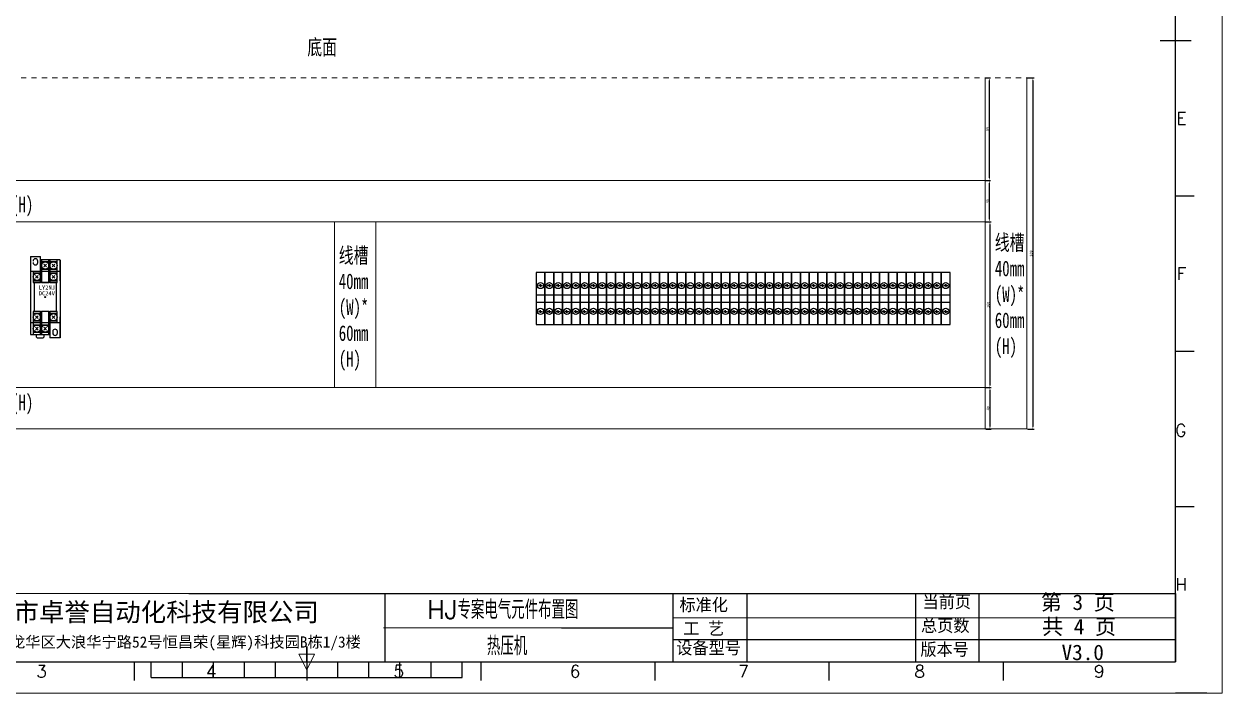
# Model space of a CAD drawing. Extents: x 35123 to 43919, y -4314 to -326.
# Drawn here: x 40493 to 41649, y -1586 to -940 of the extents above; entities that cross this region are included whole.
import ezdxf
from ezdxf.enums import TextEntityAlignment as Align

# ---------------------------------------------------------------- set-up
doc = ezdxf.new("R2010")
doc.units = 0
doc.header["$MEASUREMENT"] = 0
doc.linetypes.add('10', pattern=[20, 5, -5, 5, -5])
for name, color, linetype in [('AE_BOR', 1, 'Continuous'), ('DIM', 1, 'Continuous'), ('TEXT', 2, 'Continuous'), ('Z_OM_OUTLINE', 7, 'Continuous'), ('外形線', 7, 'Continuous')]:
    doc.layers.add(name, color=color, linetype=linetype)
doc.layers.add('標注', color=95, linetype='Continuous', lineweight=13)
doc.styles.add('WD', font='romans.shx', dxfattribs={"bigfont": 'gbcbig.shx'})
doc.styles.add('宋', font='SimSun.ttf', dxfattribs={"width": 0.7})
doc.dimstyles.new('AM_ISO', dxfattribs={"dimtxt": 2.5, "dimasz": 2.5, "dimexe": 1.25, "dimexo": 0.5, "dimgap": 0.5, "dimtad": 1, "dimdsep": 46, "dimtxsty": 'Standard', "dimcen": 0, "dimclrd": 5, "dimclre": 5, "dimclrt": 1, "dimadec": 0, "dimazin": 2, "dimtp": 0.1, "dimtm": 0.1, "dimtfac": 0.71, "dimtmove": 0, "dimatfit": 3, "dimfxl": 1, "dimtfillclr": 6, "dimlwd": -1, "dimlwe": -1, "dimarcsym": 0})

# ---------------------------------------------------------------- blocks, each defined once
blk = doc.blocks.new('gb_a2_a')
for p, q in [((584, 10), (584, 410)), ((25, 10), (584, 10))]:
    blk.add_line(p, q)
at = {"layer": 'AE_BOR', "color": 1, "lineweight": 15}
for p, q in [((598.93, 420), (598.93, 0)), ((304.5, 7.5), (302, 12.5)), ((302, 12.5), (307, 12.5)), ((307, 12.5), (304.5, 7.5)), ((598.93, 0), (4.93, 0))]:
    blk.add_line(p, q, dxfattribs=at)
at = {"layer": 'AE_BOR', "color": 2, "lineweight": 30}
for p, q in [((579, 210), (589, 210)), ((304.5, 10), (304.5, 15)), ((304.5, 15), (304.5, 5)), ((254.5, 5), (254.5, 10)), ((264.5, 5), (264.5, 10)), ((274.5, 5), (274.5, 10)), ((284.5, 5), (284.5, 10)), ((294.5, 5), (294.5, 10)), ((304.5, 10), (304.5, 5)), ((314.5, 5), (314.5, 10)), ((324.5, 5), (324.5, 10)), ((334.5, 5), (334.5, 10)), ((344.5, 5), (344.5, 10)), ((354.5, 5), (354.5, 10)), ((254.5, 5), (354.5, 5))]:
    blk.add_line(p, q, dxfattribs=at)
at = {"layer": 'AE_BOR'}
for p, q in [((584, 160), (590, 160)), ((584, 110), (590, 110)), ((584, 60), (590, 60)), ((249, 10), (249, 4)), ((304.5, 10), (304.5, 4)), ((360.5, 10), (360.5, 4)), ((416.5, 10), (416.5, 4)), ((472.5, 10), (472.5, 4)), ((528.5, 10), (528.5, 4))]:
    blk.add_line(p, q, dxfattribs=at)
at = {"layer": 'AE_BOR', "lineweight": 30}
blk.add_line((594, 0), (584, 0), dxfattribs=at)
at = {"layer": 'AE_BOR', "style": 'WD'}
for s, p in [('E', (587.48, 185)), ('F', (587.48, 135)), ('F', (587.48, 135)), ('G', (587.48, 84.56)), ('H', (587.67, 35))]:
    blk.add_text(s, height=4, dxfattribs=at).set_placement(p, align=Align.MIDDLE_RIGHT)
for s, p in [('3', (219.22, 5)), ('4', (273.82, 5)), ('5', (334.12, 5)), ('6', (390.81, 5)), ('7', (445.01, 5)), ('8', (501.67, 5)), ('9', (559.4, 5))]:
    blk.add_text(s, height=4, dxfattribs=at).set_placement(p, align=Align.CENTER)
blk = doc.blocks.new('*D133')
at = {"color": 5}
for p, q in [((41461.3, -992.4), (41467.9, -992.4)), ((41466.6, -994.9), (41466.6, -1328.9)), ((41461.3, -1331.4), (41467.9, -1331.4))]:
    blk.add_line(p, q, dxfattribs=at)
at = {"color": 5, "lineweight": 0}
for points in [[(41466.2, -994.9), (41467.1, -994.9), (41466.6, -992.4)], [(41466.2, -1328.9), (41467.1, -1328.9), (41466.6, -1331.4)]]:
    blk.add_solid(points, dxfattribs=at)
at = {"layer": 'Defpoints', "color": 0, "lineweight": 0}
for p in [(41460.8, -992.4), (41460.8, -1331.4), (41466.6, -1331.4)]:
    blk.add_point(p, dxfattribs=at)
at = {"color": 1, "lineweight": 0, "insert": (41464.9, -1161.9), "char_height": 2.5, "attachment_point": 5, "rotation": 90}
blk.add_mtext('339', dxfattribs=at)
blk = doc.blocks.new('*D134')
at = {"color": 5}
for p, q in [((41420.8, -992.4), (41425.9, -992.4)), ((41424.6, -994.9), (41424.6, -1088.9)), ((41421.3, -1091.4), (41425.9, -1091.4))]:
    blk.add_line(p, q, dxfattribs=at)
at = {"color": 5, "lineweight": 0}
for points in [[(41424.2, -994.9), (41425, -994.9), (41424.6, -992.4)], [(41424.2, -1088.9), (41425, -1088.9), (41424.6, -1091.4)]]:
    blk.add_solid(points, dxfattribs=at)
at = {"layer": 'Defpoints', "color": 0, "lineweight": 0}
for p in [(41420.3, -992.4), (41420.8, -1091.4), (41424.6, -1091.4)]:
    blk.add_point(p, dxfattribs=at)
at = {"color": 1, "lineweight": 0, "insert": (41422.9, -1041.9), "char_height": 2.5, "attachment_point": 5, "rotation": 90}
blk.add_mtext('99', dxfattribs=at)
blk = doc.blocks.new('*D135')
at = {"color": 5}
for p, q in [((41421.3, -1091.4), (41425.9, -1091.4)), ((41424.6, -1093.9), (41424.6, -1128.9)), ((41421.3, -1131.4), (41425.9, -1131.4))]:
    blk.add_line(p, q, dxfattribs=at)
at = {"color": 5, "lineweight": 0}
for points in [[(41424.2, -1093.9), (41425, -1093.9), (41424.6, -1091.4)], [(41424.2, -1128.9), (41425, -1128.9), (41424.6, -1131.4)]]:
    blk.add_solid(points, dxfattribs=at)
at = {"layer": 'Defpoints', "color": 0, "lineweight": 0}
for p in [(41420.8, -1091.4), (41420.8, -1131.4), (41424.6, -1131.4)]:
    blk.add_point(p, dxfattribs=at)
at = {"color": 1, "lineweight": 0, "insert": (41422.9, -1111.4), "char_height": 2.5, "attachment_point": 5, "rotation": 90}
blk.add_mtext('40', dxfattribs=at)
blk = doc.blocks.new('*D136')
at = {"color": 5}
for p, q in [((41421.3, -1131.4), (41426.4, -1131.4)), ((41425.2, -1133.9), (41425.2, -1288.9)), ((41421.3, -1291.4), (41426.4, -1291.4))]:
    blk.add_line(p, q, dxfattribs=at)
at = {"color": 5, "lineweight": 0}
for points in [[(41424.8, -1133.9), (41425.6, -1133.9), (41425.2, -1131.4)], [(41424.8, -1288.9), (41425.6, -1288.9), (41425.2, -1291.4)]]:
    blk.add_solid(points, dxfattribs=at)
at = {"layer": 'Defpoints', "color": 0, "lineweight": 0}
for p in [(41420.8, -1131.4), (41420.8, -1291.4), (41425.2, -1291.4)]:
    blk.add_point(p, dxfattribs=at)
at = {"color": 1, "lineweight": 0, "insert": (41423.4, -1211.4), "char_height": 2.5, "attachment_point": 5, "rotation": 90}
blk.add_mtext('160', dxfattribs=at)
blk = doc.blocks.new('*D137')
at = {"color": 5}
for p, q in [((41421.3, -1291.4), (41426.4, -1291.4)), ((41425.2, -1293.9), (41425.2, -1328.9)), ((41421.3, -1331.4), (41426.4, -1331.4))]:
    blk.add_line(p, q, dxfattribs=at)
at = {"color": 5, "lineweight": 0}
for points in [[(41424.8, -1293.9), (41425.6, -1293.9), (41425.2, -1291.4)], [(41424.8, -1328.9), (41425.6, -1328.9), (41425.2, -1331.4)]]:
    blk.add_solid(points, dxfattribs=at)
at = {"layer": 'Defpoints', "color": 0, "lineweight": 0}
for p in [(41420.8, -1291.4), (41420.8, -1331.4), (41425.2, -1331.4)]:
    blk.add_point(p, dxfattribs=at)
at = {"color": 1, "lineweight": 0, "insert": (41423.4, -1311.4), "char_height": 2.5, "attachment_point": 5, "rotation": 90}
blk.add_mtext('40', dxfattribs=at)

msp = doc.modelspace()

# ---------------------------------------------------------------- linework, layer by layer
at = {"linetype": '10', "lineweight": 0}
msp.add_line((40080.258, -992.352), (41461.258, -992.352), dxfattribs=at)
at = {"lineweight": 0}
for p, q in [((41420.758, -992.352), (41420.758, -1331.352)), ((41460.758, -992.352), (41460.758, -1331.352)), ((40120.258, -1091.352), (40835.826, -1091.352)), ((40835.826, -1091.352), (41420.758, -1091.352)), ((40120.258, -1131.352), (40666.739, -1131.352)), ((40666.739, -1131.352), (41420.758, -1131.352)), ((40792.672, -1131.352), (40792.672, -1291.352)), ((40832.672, -1131.352), (40832.672, -1291.352)), ((40680, -1291.352), (40120.258, -1291.352)), ((41420.758, -1291.352), (40666.739, -1291.352)), ((41460.758, -1331.352), (40080.258, -1331.352)), ((41460.758, -1331.352), (40080.258, -1331.352))]:
    msp.add_line(p, q, dxfattribs=at)
at = {"linetype": 'Continuous'}
for p, q in [((40527.807, -1168.237), (40527.807, -1243.237)), ((40502.807, -1189.987), (40502.807, -1217.987)), ((40524.307, -1189.987), (40502.807, -1189.987)), ((40524.307, -1217.987), (40524.307, -1189.987))]:
    msp.add_line(p, q, dxfattribs=at)
for p, q in [((40527.807, -1168.237), (40527.807, -1243.237)), ((40527.807, -1168.237), (40527.807, -1243.237)), ((40527.807, -1168.237), (40527.807, -1243.237)), ((40527.807, -1181.237), (40527.807, -1168.237)), ((40527.807, -1168.237), (40527.807, -1188.237)), ((40527.807, -1181.237), (40527.807, -1168.237)), ((40527.807, -1188.237), (40527.807, -1181.237)), ((40527.807, -1188.237), (40527.807, -1181.237)), ((40987.267, -1201.859), (41386.767, -1201.859)), ((40991.517, -1192.859), (40989.517, -1192.859)), ((40989.517, -1192.859), (40993.517, -1192.859)), ((40991.517, -1192.859), (40991.517, -1191.659)), ((40991.517, -1191.659), (40991.517, -1194.059)), ((41000.017, -1192.859), (40998.017, -1192.859)), ((40998.017, -1192.859), (41002.017, -1192.859)), ((41000.017, -1192.859), (41000.017, -1191.659)), ((41000.017, -1191.659), (41000.017, -1194.059)), ((41008.517, -1192.859), (41006.517, -1192.859)), ((41006.517, -1192.859), (41010.517, -1192.859)), ((41008.517, -1192.859), (41008.517, -1191.659)), ((41008.517, -1191.659), (41008.517, -1194.059)), ((41017.017, -1192.859), (41015.017, -1192.859)), ((41015.017, -1192.859), (41019.017, -1192.859)), ((41017.017, -1192.859), (41017.017, -1191.659)), ((41017.017, -1191.659), (41017.017, -1194.059)), ((41025.517, -1192.859), (41023.517, -1192.859)), ((41023.517, -1192.859), (41027.517, -1192.859)), ((41025.517, -1192.859), (41025.517, -1191.659)), ((41025.517, -1191.659), (41025.517, -1194.059)), ((41034.017, -1192.859), (41032.017, -1192.859)), ((41032.017, -1192.859), (41036.017, -1192.859)), ((41034.017, -1192.859), (41034.017, -1191.659)), ((41034.017, -1191.659), (41034.017, -1194.059)), ((41042.517, -1192.859), (41040.517, -1192.859)), ((41040.517, -1192.859), (41044.517, -1192.859)), ((41042.517, -1192.859), (41042.517, -1191.659)), ((41042.517, -1191.659), (41042.517, -1194.059)), ((41051.017, -1192.859), (41049.017, -1192.859)), ((41049.017, -1192.859), (41053.017, -1192.859)), ((41051.017, -1192.859), (41051.017, -1191.659)), ((41051.017, -1191.659), (41051.017, -1194.059)), ((41059.517, -1192.859), (41057.517, -1192.859)), ((41057.517, -1192.859), (41061.517, -1192.859)), ((41059.517, -1192.859), (41059.517, -1191.659)), ((41059.517, -1191.659), (41059.517, -1194.059)), ((41068.017, -1192.859), (41066.017, -1192.859)), ((41066.017, -1192.859), (41070.017, -1192.859)), ((41068.017, -1192.859), (41068.017, -1191.659)), ((41068.017, -1191.659), (41068.017, -1194.059)), ((41076.517, -1192.859), (41074.517, -1192.859)), ((41074.517, -1192.859), (41078.517, -1192.859)), ((41076.517, -1192.859), (41076.517, -1191.659)), ((41076.517, -1191.659), (41076.517, -1194.059)), ((41085.017, -1192.859), (41083.017, -1192.859)), ((41083.017, -1192.859), (41087.017, -1192.859)), ((41093.517, -1192.859), (41091.517, -1192.859)), ((41091.517, -1192.859), (41095.517, -1192.859)), ((41093.517, -1192.859), (41093.517, -1191.659)), ((41093.517, -1191.659), (41093.517, -1194.059)), ((41102.017, -1192.859), (41100.017, -1192.859)), ((41100.017, -1192.859), (41104.017, -1192.859)), ((41102.017, -1192.859), (41102.017, -1191.659)), ((41102.017, -1191.659), (41102.017, -1194.059)), ((41110.517, -1192.859), (41108.517, -1192.859)), ((41108.517, -1192.859), (41112.517, -1192.859)), ((41110.517, -1192.859), (41110.517, -1191.659)), ((41110.517, -1191.659), (41110.517, -1194.059)), ((41119.017, -1192.859), (41117.017, -1192.859)), ((41117.017, -1192.859), (41121.017, -1192.859)), ((41119.017, -1192.859), (41119.017, -1191.659)), ((41119.017, -1191.659), (41119.017, -1194.059)), ((41127.517, -1192.859), (41125.517, -1192.859)), ((41125.517, -1192.859), (41129.517, -1192.859)), ((41127.517, -1192.859), (41127.517, -1191.659)), ((41127.517, -1191.659), (41127.517, -1194.059)), ((41136.017, -1192.859), (41134.017, -1192.859)), ((41134.017, -1192.859), (41138.017, -1192.859)), ((41144.517, -1192.859), (41142.517, -1192.859)), ((41142.517, -1192.859), (41146.517, -1192.859)), ((41144.517, -1192.859), (41144.517, -1191.659)), ((41144.517, -1191.659), (41144.517, -1194.059)), ((41153.017, -1192.859), (41151.017, -1192.859)), ((41151.017, -1192.859), (41155.017, -1192.859)), ((41153.017, -1192.859), (41153.017, -1191.659)), ((41153.017, -1191.659), (41153.017, -1194.059)), ((41161.517, -1192.859), (41159.517, -1192.859)), ((41159.517, -1192.859), (41163.517, -1192.859)), ((41161.517, -1192.859), (41161.517, -1191.659)), ((41161.517, -1191.659), (41161.517, -1194.059)), ((41170.017, -1192.859), (41168.017, -1192.859)), ((41168.017, -1192.859), (41172.017, -1192.859)), ((41170.017, -1192.859), (41170.017, -1191.659)), ((41170.017, -1191.659), (41170.017, -1194.059)), ((41178.517, -1192.859), (41176.517, -1192.859)), ((41176.517, -1192.859), (41180.517, -1192.859)), ((41178.517, -1192.859), (41178.517, -1191.659)), ((41178.517, -1191.659), (41178.517, -1194.059)), ((41187.017, -1192.859), (41185.017, -1192.859)), ((41185.017, -1192.859), (41189.017, -1192.859)), ((41195.517, -1192.859), (41193.517, -1192.859)), ((41193.517, -1192.859), (41197.517, -1192.859)), ((41195.517, -1192.859), (41195.517, -1191.659)), ((41195.517, -1191.659), (41195.517, -1194.059)), ((41204.017, -1192.859), (41202.017, -1192.859)), ((41202.017, -1192.859), (41206.017, -1192.859)), ((41204.017, -1192.859), (41204.017, -1191.659)), ((41204.017, -1191.659), (41204.017, -1194.059)), ((41212.517, -1192.859), (41210.517, -1192.859)), ((41210.517, -1192.859), (41214.517, -1192.859)), ((41212.517, -1192.859), (41212.517, -1191.659)), ((41212.517, -1191.659), (41212.517, -1194.059)), ((41221.017, -1192.859), (41219.017, -1192.859)), ((41219.017, -1192.859), (41223.017, -1192.859)), ((41221.017, -1192.859), (41221.017, -1191.659)), ((41221.017, -1191.659), (41221.017, -1194.059)), ((41229.517, -1192.859), (41227.517, -1192.859)), ((41227.517, -1192.859), (41231.517, -1192.859)), ((41229.517, -1192.859), (41229.517, -1191.659)), ((41229.517, -1191.659), (41229.517, -1194.059)), ((41238.017, -1192.859), (41236.017, -1192.859)), ((41236.017, -1192.859), (41240.017, -1192.859)), ((41246.517, -1192.859), (41244.517, -1192.859)), ((41244.517, -1192.859), (41248.517, -1192.859)), ((41246.517, -1192.859), (41246.517, -1191.659)), ((41246.517, -1191.659), (41246.517, -1194.059)), ((41255.017, -1192.859), (41253.017, -1192.859)), ((41253.017, -1192.859), (41257.017, -1192.859)), ((41255.017, -1192.859), (41255.017, -1191.659)), ((41255.017, -1191.659), (41255.017, -1194.059)), ((41263.517, -1192.859), (41261.517, -1192.859)), ((41261.517, -1192.859), (41265.517, -1192.859)), ((41263.517, -1192.859), (41263.517, -1191.659)), ((41263.517, -1191.659), (41263.517, -1194.059)), ((41272.017, -1192.859), (41270.017, -1192.859)), ((41270.017, -1192.859), (41274.017, -1192.859)), ((41272.017, -1192.859), (41272.017, -1191.659)), ((41272.017, -1191.659), (41272.017, -1194.059)), ((41280.517, -1192.859), (41278.517, -1192.859)), ((41278.517, -1192.859), (41282.517, -1192.859)), ((41280.517, -1192.859), (41280.517, -1191.659)), ((41280.517, -1191.659), (41280.517, -1194.059)), ((41289.017, -1192.859), (41287.017, -1192.859)), ((41287.017, -1192.859), (41291.017, -1192.859)), ((41297.517, -1192.859), (41295.517, -1192.859)), ((41295.517, -1192.859), (41299.517, -1192.859)), ((41297.517, -1192.859), (41297.517, -1191.659)), ((41297.517, -1191.659), (41297.517, -1194.059)), ((41306.017, -1192.859), (41304.017, -1192.859)), ((41304.017, -1192.859), (41308.017, -1192.859)), ((41306.017, -1192.859), (41306.017, -1191.659)), ((41306.017, -1191.659), (41306.017, -1194.059)), ((41314.517, -1192.859), (41312.517, -1192.859)), ((41312.517, -1192.859), (41316.517, -1192.859)), ((41314.517, -1192.859), (41314.517, -1191.659)), ((41314.517, -1191.659), (41314.517, -1194.059)), ((41323.017, -1192.859), (41321.017, -1192.859)), ((41321.017, -1192.859), (41325.017, -1192.859)), ((41323.017, -1192.859), (41323.017, -1191.659)), ((41323.017, -1191.659), (41323.017, -1194.059)), ((41331.517, -1192.859), (41329.517, -1192.859)), ((41329.517, -1192.859), (41333.517, -1192.859)), ((41331.517, -1192.859), (41331.517, -1191.659)), ((41331.517, -1191.659), (41331.517, -1194.059)), ((41340.017, -1192.859), (41338.017, -1192.859)), ((41338.017, -1192.859), (41342.017, -1192.859)), ((41348.517, -1192.859), (41346.517, -1192.859)), ((41346.517, -1192.859), (41350.517, -1192.859)), ((41348.517, -1192.859), (41348.517, -1191.659)), ((41348.517, -1191.659), (41348.517, -1194.059)), ((41357.017, -1192.859), (41355.017, -1192.859)), ((41355.017, -1192.859), (41359.017, -1192.859)), ((41357.017, -1192.859), (41357.017, -1191.659)), ((41357.017, -1191.659), (41357.017, -1194.059)), ((41365.517, -1192.859), (41363.517, -1192.859)), ((41363.517, -1192.859), (41367.517, -1192.859)), ((41365.517, -1192.859), (41365.517, -1191.659)), ((41365.517, -1191.659), (41365.517, -1194.059)), ((41374.017, -1192.859), (41372.017, -1192.859)), ((41372.017, -1192.859), (41376.017, -1192.859)), ((41374.017, -1192.859), (41374.017, -1191.659)), ((41374.017, -1191.659), (41374.017, -1194.059)), ((41382.517, -1192.859), (41380.517, -1192.859)), ((41380.517, -1192.859), (41384.517, -1192.859)), ((41382.517, -1192.859), (41382.517, -1191.659)), ((41382.517, -1191.659), (41382.517, -1194.059)), ((40987.267, -1208.859), (41386.767, -1208.859)), ((40527.807, -1223.237), (40527.807, -1230.237)), ((40527.807, -1243.237), (40527.807, -1223.237)), ((40527.807, -1243.237), (40527.807, -1223.237)), ((40991.517, -1217.859), (40989.517, -1217.859)), ((40989.517, -1217.859), (40993.517, -1217.859)), ((40991.517, -1219.059), (40991.517, -1216.659)), ((40991.517, -1217.859), (40991.517, -1219.059)), ((41000.017, -1217.859), (40998.017, -1217.859)), ((40998.017, -1217.859), (41002.017, -1217.859)), ((41000.017, -1219.059), (41000.017, -1216.659)), ((41000.017, -1217.859), (41000.017, -1219.059)), ((41008.517, -1217.859), (41006.517, -1217.859)), ((41006.517, -1217.859), (41010.517, -1217.859)), ((41008.517, -1219.059), (41008.517, -1216.659)), ((41008.517, -1217.859), (41008.517, -1219.059)), ((41017.017, -1217.859), (41015.017, -1217.859)), ((41015.017, -1217.859), (41019.017, -1217.859)), ((41017.017, -1219.059), (41017.017, -1216.659)), ((41017.017, -1217.859), (41017.017, -1219.059)), ((41025.517, -1217.859), (41023.517, -1217.859)), ((41023.517, -1217.859), (41027.517, -1217.859)), ((41025.517, -1219.059), (41025.517, -1216.659)), ((41025.517, -1217.859), (41025.517, -1219.059)), ((41034.017, -1217.859), (41032.017, -1217.859)), ((41032.017, -1217.859), (41036.017, -1217.859)), ((41034.017, -1219.059), (41034.017, -1216.659)), ((41034.017, -1217.859), (41034.017, -1219.059)), ((41042.517, -1217.859), (41040.517, -1217.859)), ((41040.517, -1217.859), (41044.517, -1217.859)), ((41042.517, -1219.059), (41042.517, -1216.659)), ((41042.517, -1217.859), (41042.517, -1219.059)), ((41051.017, -1217.859), (41049.017, -1217.859)), ((41049.017, -1217.859), (41053.017, -1217.859)), ((41051.017, -1219.059), (41051.017, -1216.659)), ((41051.017, -1217.859), (41051.017, -1219.059)), ((41059.517, -1217.859), (41057.517, -1217.859)), ((41057.517, -1217.859), (41061.517, -1217.859)), ((41059.517, -1219.059), (41059.517, -1216.659)), ((41059.517, -1217.859), (41059.517, -1219.059)), ((41068.017, -1217.859), (41066.017, -1217.859)), ((41066.017, -1217.859), (41070.017, -1217.859)), ((41068.017, -1219.059), (41068.017, -1216.659)), ((41068.017, -1217.859), (41068.017, -1219.059)), ((41076.517, -1217.859), (41074.517, -1217.859)), ((41074.517, -1217.859), (41078.517, -1217.859)), ((41076.517, -1219.059), (41076.517, -1216.659)), ((41076.517, -1217.859), (41076.517, -1219.059)), ((41085.017, -1217.859), (41083.017, -1217.859)), ((41083.017, -1217.859), (41087.017, -1217.859)), ((41093.517, -1217.859), (41091.517, -1217.859)), ((41091.517, -1217.859), (41095.517, -1217.859)), ((41093.517, -1219.059), (41093.517, -1216.659)), ((41093.517, -1217.859), (41093.517, -1219.059)), ((41102.017, -1217.859), (41100.017, -1217.859)), ((41100.017, -1217.859), (41104.017, -1217.859)), ((41102.017, -1219.059), (41102.017, -1216.659)), ((41102.017, -1217.859), (41102.017, -1219.059)), ((41110.517, -1217.859), (41108.517, -1217.859)), ((41108.517, -1217.859), (41112.517, -1217.859)), ((41110.517, -1219.059), (41110.517, -1216.659)), ((41110.517, -1217.859), (41110.517, -1219.059)), ((41119.017, -1217.859), (41117.017, -1217.859)), ((41117.017, -1217.859), (41121.017, -1217.859)), ((41119.017, -1219.059), (41119.017, -1216.659)), ((41119.017, -1217.859), (41119.017, -1219.059)), ((41127.517, -1217.859), (41125.517, -1217.859)), ((41125.517, -1217.859), (41129.517, -1217.859)), ((41127.517, -1219.059), (41127.517, -1216.659)), ((41127.517, -1217.859), (41127.517, -1219.059)), ((41136.017, -1217.859), (41134.017, -1217.859)), ((41134.017, -1217.859), (41138.017, -1217.859)), ((41144.517, -1217.859), (41142.517, -1217.859)), ((41142.517, -1217.859), (41146.517, -1217.859)), ((41144.517, -1219.059), (41144.517, -1216.659)), ((41144.517, -1217.859), (41144.517, -1219.059)), ((41153.017, -1217.859), (41151.017, -1217.859)), ((41151.017, -1217.859), (41155.017, -1217.859)), ((41153.017, -1219.059), (41153.017, -1216.659)), ((41153.017, -1217.859), (41153.017, -1219.059)), ((41161.517, -1217.859), (41159.517, -1217.859)), ((41159.517, -1217.859), (41163.517, -1217.859)), ((41161.517, -1219.059), (41161.517, -1216.659)), ((41161.517, -1217.859), (41161.517, -1219.059)), ((41170.017, -1217.859), (41168.017, -1217.859)), ((41168.017, -1217.859), (41172.017, -1217.859)), ((41170.017, -1219.059), (41170.017, -1216.659)), ((41170.017, -1217.859), (41170.017, -1219.059)), ((41178.517, -1217.859), (41176.517, -1217.859)), ((41176.517, -1217.859), (41180.517, -1217.859)), ((41178.517, -1219.059), (41178.517, -1216.659)), ((41178.517, -1217.859), (41178.517, -1219.059)), ((41187.017, -1217.859), (41185.017, -1217.859)), ((41185.017, -1217.859), (41189.017, -1217.859)), ((41195.517, -1217.859), (41193.517, -1217.859)), ((41193.517, -1217.859), (41197.517, -1217.859)), ((41195.517, -1219.059), (41195.517, -1216.659)), ((41195.517, -1217.859), (41195.517, -1219.059)), ((41204.017, -1217.859), (41202.017, -1217.859)), ((41202.017, -1217.859), (41206.017, -1217.859)), ((41204.017, -1219.059), (41204.017, -1216.659)), ((41204.017, -1217.859), (41204.017, -1219.059)), ((41212.517, -1217.859), (41210.517, -1217.859)), ((41210.517, -1217.859), (41214.517, -1217.859)), ((41212.517, -1219.059), (41212.517, -1216.659)), ((41212.517, -1217.859), (41212.517, -1219.059)), ((41221.017, -1217.859), (41219.017, -1217.859)), ((41219.017, -1217.859), (41223.017, -1217.859)), ((41221.017, -1219.059), (41221.017, -1216.659)), ((41221.017, -1217.859), (41221.017, -1219.059)), ((41229.517, -1217.859), (41227.517, -1217.859)), ((41227.517, -1217.859), (41231.517, -1217.859)), ((41229.517, -1219.059), (41229.517, -1216.659)), ((41229.517, -1217.859), (41229.517, -1219.059)), ((41238.017, -1217.859), (41236.017, -1217.859)), ((41236.017, -1217.859), (41240.017, -1217.859)), ((41246.517, -1217.859), (41244.517, -1217.859)), ((41244.517, -1217.859), (41248.517, -1217.859)), ((41246.517, -1219.059), (41246.517, -1216.659)), ((41246.517, -1217.859), (41246.517, -1219.059)), ((41255.017, -1217.859), (41253.017, -1217.859)), ((41253.017, -1217.859), (41257.017, -1217.859)), ((41255.017, -1219.059), (41255.017, -1216.659)), ((41255.017, -1217.859), (41255.017, -1219.059)), ((41263.517, -1217.859), (41261.517, -1217.859)), ((41261.517, -1217.859), (41265.517, -1217.859)), ((41263.517, -1219.059), (41263.517, -1216.659)), ((41263.517, -1217.859), (41263.517, -1219.059)), ((41272.017, -1217.859), (41270.017, -1217.859)), ((41270.017, -1217.859), (41274.017, -1217.859)), ((41272.017, -1219.059), (41272.017, -1216.659)), ((41272.017, -1217.859), (41272.017, -1219.059)), ((41280.517, -1217.859), (41278.517, -1217.859)), ((41278.517, -1217.859), (41282.517, -1217.859)), ((41280.517, -1219.059), (41280.517, -1216.659)), ((41280.517, -1217.859), (41280.517, -1219.059)), ((41289.017, -1217.859), (41287.017, -1217.859)), ((41287.017, -1217.859), (41291.017, -1217.859)), ((41297.517, -1217.859), (41295.517, -1217.859)), ((41295.517, -1217.859), (41299.517, -1217.859)), ((41297.517, -1219.059), (41297.517, -1216.659)), ((41297.517, -1217.859), (41297.517, -1219.059)), ((41306.017, -1217.859), (41304.017, -1217.859)), ((41304.017, -1217.859), (41308.017, -1217.859)), ((41306.017, -1219.059), (41306.017, -1216.659)), ((41306.017, -1217.859), (41306.017, -1219.059)), ((41314.517, -1217.859), (41312.517, -1217.859)), ((41312.517, -1217.859), (41316.517, -1217.859)), ((41314.517, -1219.059), (41314.517, -1216.659)), ((41314.517, -1217.859), (41314.517, -1219.059)), ((41323.017, -1217.859), (41321.017, -1217.859)), ((41321.017, -1217.859), (41325.017, -1217.859)), ((41323.017, -1219.059), (41323.017, -1216.659)), ((41323.017, -1217.859), (41323.017, -1219.059)), ((41331.517, -1217.859), (41329.517, -1217.859)), ((41329.517, -1217.859), (41333.517, -1217.859)), ((41331.517, -1219.059), (41331.517, -1216.659)), ((41331.517, -1217.859), (41331.517, -1219.059)), ((41340.017, -1217.859), (41338.017, -1217.859)), ((41338.017, -1217.859), (41342.017, -1217.859)), ((41348.517, -1217.859), (41346.517, -1217.859)), ((41346.517, -1217.859), (41350.517, -1217.859)), ((41348.517, -1219.059), (41348.517, -1216.659)), ((41348.517, -1217.859), (41348.517, -1219.059)), ((41357.017, -1217.859), (41355.017, -1217.859)), ((41355.017, -1217.859), (41359.017, -1217.859)), ((41357.017, -1219.059), (41357.017, -1216.659)), ((41357.017, -1217.859), (41357.017, -1219.059)), ((41365.517, -1217.859), (41363.517, -1217.859)), ((41363.517, -1217.859), (41367.517, -1217.859)), ((41365.517, -1219.059), (41365.517, -1216.659)), ((41365.517, -1217.859), (41365.517, -1219.059)), ((41374.017, -1217.859), (41372.017, -1217.859)), ((41372.017, -1217.859), (41376.017, -1217.859)), ((41374.017, -1219.059), (41374.017, -1216.659)), ((41374.017, -1217.859), (41374.017, -1219.059)), ((41382.517, -1217.859), (41380.517, -1217.859)), ((41380.517, -1217.859), (41384.517, -1217.859)), ((41382.517, -1219.059), (41382.517, -1216.659)), ((41382.517, -1217.859), (41382.517, -1219.059)), ((40651.983, -1490.335), (41011.683, -1490.335)), ((40841.179, -1490.335), (40841.179, -1556.326)), ((41011.683, -1490.335), (41424.396, -1490.335)), ((41119.066, -1490.335), (41119.066, -1556.326)), ((41353.233, -1490.335), (41353.233, -1556.326)), ((41424.396, -1490.335), (41604.383, -1490.335)), ((41604.383, -1490.335), (41604.383, -1556.326)), ((41011.683, -1523.335), (41118.974, -1523.335)), ((39927.383, -1556.326), (41604.383, -1556.326))]:
    msp.add_line(p, q)
at = {"lineweight": 9, "ltscale": 0.1}
for p, q in [((40377.509, -1490.335), (40651.983, -1490.335)), ((40840.074, -1523.335), (41011.683, -1523.335))]:
    msp.add_line(p, q, dxfattribs=at)
at = {"ltscale": 2}
for p, q in [((41190.73, -1490.335), (41190.73, -1556.326)), ((41414.476, -1490.335), (41414.476, -1556.326)), ((41119.312, -1513.6), (41604.383, -1513.411)), ((41118.974, -1534.496), (41604.383, -1534.496))]:
    msp.add_line(p, q, dxfattribs=at)
at = {"linetype": 'Continuous'}
for points in [[(40987.267, -1230.359), (40995.767, -1230.359), (40995.767, -1180.359), (40987.267, -1180.359)], [(40995.767, -1230.359), (41004.267, -1230.359), (41004.267, -1180.359), (40995.767, -1180.359)], [(41004.267, -1230.359), (41012.767, -1230.359), (41012.767, -1180.359), (41004.267, -1180.359)], [(41012.767, -1230.359), (41021.267, -1230.359), (41021.267, -1180.359), (41012.767, -1180.359)], [(41021.267, -1230.359), (41029.767, -1230.359), (41029.767, -1180.359), (41021.267, -1180.359)], [(41029.767, -1230.359), (41038.267, -1230.359), (41038.267, -1180.359), (41029.767, -1180.359)], [(41038.267, -1230.359), (41046.767, -1230.359), (41046.767, -1180.359), (41038.267, -1180.359)], [(41046.767, -1230.359), (41055.267, -1230.359), (41055.267, -1180.359), (41046.767, -1180.359)], [(41055.267, -1230.359), (41063.767, -1230.359), (41063.767, -1180.359), (41055.267, -1180.359)], [(41063.767, -1230.359), (41072.267, -1230.359), (41072.267, -1180.359), (41063.767, -1180.359)], [(41072.267, -1230.359), (41080.767, -1230.359), (41080.767, -1180.359), (41072.267, -1180.359)], [(41080.767, -1230.359), (41089.267, -1230.359), (41089.267, -1180.359), (41080.767, -1180.359)], [(41089.267, -1230.359), (41097.767, -1230.359), (41097.767, -1180.359), (41089.267, -1180.359)], [(41097.767, -1230.359), (41106.267, -1230.359), (41106.267, -1180.359), (41097.767, -1180.359)], [(41106.267, -1230.359), (41114.767, -1230.359), (41114.767, -1180.359), (41106.267, -1180.359)], [(41114.767, -1230.359), (41123.267, -1230.359), (41123.267, -1180.359), (41114.767, -1180.359)], [(41123.267, -1230.359), (41131.767, -1230.359), (41131.767, -1180.359), (41123.267, -1180.359)], [(41131.767, -1230.359), (41140.267, -1230.359), (41140.267, -1180.359), (41131.767, -1180.359)], [(41140.267, -1230.359), (41148.767, -1230.359), (41148.767, -1180.359), (41140.267, -1180.359)], [(41148.767, -1230.359), (41157.267, -1230.359), (41157.267, -1180.359), (41148.767, -1180.359)], [(41157.267, -1230.359), (41165.767, -1230.359), (41165.767, -1180.359), (41157.267, -1180.359)], [(41165.767, -1230.359), (41174.267, -1230.359), (41174.267, -1180.359), (41165.767, -1180.359)], [(41174.267, -1230.359), (41182.767, -1230.359), (41182.767, -1180.359), (41174.267, -1180.359)], [(41182.767, -1230.359), (41191.267, -1230.359), (41191.267, -1180.359), (41182.767, -1180.359)], [(41191.267, -1230.359), (41199.767, -1230.359), (41199.767, -1180.359), (41191.267, -1180.359)], [(41199.767, -1230.359), (41208.267, -1230.359), (41208.267, -1180.359), (41199.767, -1180.359)], [(41208.267, -1230.359), (41216.767, -1230.359), (41216.767, -1180.359), (41208.267, -1180.359)], [(41216.767, -1230.359), (41225.267, -1230.359), (41225.267, -1180.359), (41216.767, -1180.359)], [(41225.267, -1230.359), (41233.767, -1230.359), (41233.767, -1180.359), (41225.267, -1180.359)], [(41233.767, -1230.359), (41242.267, -1230.359), (41242.267, -1180.359), (41233.767, -1180.359)], [(41242.267, -1230.359), (41250.767, -1230.359), (41250.767, -1180.359), (41242.267, -1180.359)], [(41250.767, -1230.359), (41259.267, -1230.359), (41259.267, -1180.359), (41250.767, -1180.359)], [(41259.267, -1230.359), (41267.767, -1230.359), (41267.767, -1180.359), (41259.267, -1180.359)], [(41267.767, -1230.359), (41276.267, -1230.359), (41276.267, -1180.359), (41267.767, -1180.359)], [(41276.267, -1230.359), (41284.767, -1230.359), (41284.767, -1180.359), (41276.267, -1180.359)], [(41284.767, -1230.359), (41293.267, -1230.359), (41293.267, -1180.359), (41284.767, -1180.359)], [(41293.267, -1230.359), (41301.767, -1230.359), (41301.767, -1180.359), (41293.267, -1180.359)], [(41301.767, -1230.359), (41310.267, -1230.359), (41310.267, -1180.359), (41301.767, -1180.359)], [(41310.267, -1230.359), (41318.767, -1230.359), (41318.767, -1180.359), (41310.267, -1180.359)], [(41318.767, -1230.359), (41327.267, -1230.359), (41327.267, -1180.359), (41318.767, -1180.359)], [(41327.267, -1230.359), (41335.767, -1230.359), (41335.767, -1180.359), (41327.267, -1180.359)], [(41335.767, -1230.359), (41344.267, -1230.359), (41344.267, -1180.359), (41335.767, -1180.359)], [(41344.267, -1230.359), (41352.767, -1230.359), (41352.767, -1180.359), (41344.267, -1180.359)], [(41352.767, -1230.359), (41361.267, -1230.359), (41361.267, -1180.359), (41352.767, -1180.359)], [(41361.267, -1230.359), (41369.767, -1230.359), (41369.767, -1180.359), (41361.267, -1180.359)], [(41369.767, -1230.359), (41378.267, -1230.359), (41378.267, -1180.359), (41369.767, -1180.359)], [(41378.267, -1230.359), (41386.767, -1230.359), (41386.767, -1180.359), (41378.267, -1180.359)]]:
    msp.add_lwpolyline(points, close=True, dxfattribs=at)
for centre in [(40991.517, -1192.859), (41000.017, -1192.859), (41008.517, -1192.859), (41017.017, -1192.859), (41025.517, -1192.859), (41034.017, -1192.859), (41042.517, -1192.859), (41051.017, -1192.859), (41059.517, -1192.859), (41068.017, -1192.859), (41076.517, -1192.859), (41085.017, -1192.859), (41093.517, -1192.859), (41102.017, -1192.859), (41110.517, -1192.859), (41119.017, -1192.859), (41127.517, -1192.859), (41136.017, -1192.859), (41144.517, -1192.859), (41153.017, -1192.859), (41161.517, -1192.859), (41170.017, -1192.859), (41178.517, -1192.859), (41187.017, -1192.859), (41195.517, -1192.859), (41204.017, -1192.859), (41212.517, -1192.859), (41221.017, -1192.859), (41229.517, -1192.859), (41238.017, -1192.859), (41246.517, -1192.859), (41255.017, -1192.859), (41263.517, -1192.859), (41272.017, -1192.859), (41280.517, -1192.859), (41289.017, -1192.859), (41297.517, -1192.859), (41306.017, -1192.859), (41314.517, -1192.859), (41323.017, -1192.859), (41331.517, -1192.859), (41340.017, -1192.859), (41348.517, -1192.859), (41357.017, -1192.859), (41365.517, -1192.859), (41374.017, -1192.859), (41382.517, -1192.859), (40991.517, -1217.859), (41000.017, -1217.859), (41008.517, -1217.859), (41017.017, -1217.859), (41025.517, -1217.859), (41034.017, -1217.859), (41042.517, -1217.859), (41051.017, -1217.859), (41059.517, -1217.859), (41068.017, -1217.859), (41076.517, -1217.859), (41085.017, -1217.859), (41093.517, -1217.859), (41102.017, -1217.859), (41110.517, -1217.859), (41119.017, -1217.859), (41127.517, -1217.859), (41136.017, -1217.859), (41144.517, -1217.859), (41153.017, -1217.859), (41161.517, -1217.859), (41170.017, -1217.859), (41178.517, -1217.859), (41187.017, -1217.859), (41195.517, -1217.859), (41204.017, -1217.859), (41212.517, -1217.859), (41221.017, -1217.859), (41229.517, -1217.859), (41238.017, -1217.859), (41246.517, -1217.859), (41255.017, -1217.859), (41263.517, -1217.859), (41272.017, -1217.859), (41280.517, -1217.859), (41289.017, -1217.859), (41297.517, -1217.859), (41306.017, -1217.859), (41314.517, -1217.859), (41323.017, -1217.859), (41331.517, -1217.859), (41340.017, -1217.859), (41348.517, -1217.859), (41357.017, -1217.859), (41365.517, -1217.859), (41374.017, -1217.859), (41382.517, -1217.859)]:
    msp.add_circle(centre, 3)
msp.add_circle((40513.557, -1203.987), 0.5, dxfattribs=at)
at = {"layer": 'DIM'}
msp.add_line((40527.807, -1168.237), (40527.807, -1243.237), dxfattribs=at)
at = {"layer": 'TEXT', "linetype": 'Continuous'}
msp.add_line((40527.807, -1168.237), (40527.807, -1238.237), dxfattribs=at)
at = {"layer": 'Z_OM_OUTLINE'}
for p, q in [((40499.307, -1164.737), (40509.057, -1164.737)), ((40499.307, -1164.737), (40499.307, -1239.987)), ((40509.057, -1189.987), (40509.057, -1164.737)), ((40499.307, -1178.987), (40527.807, -1178.987)), ((40502.057, -1178.987), (40502.057, -1189.987)), ((40506.307, -1170.737), (40506.307, -1169.237)), ((40527.807, -1167.987), (40509.057, -1167.987)), ((40510.057, -1167.987), (40510.057, -1189.987)), ((40517.057, -1169.987), (40510.057, -1169.987)), ((40510.057, -1176.987), (40517.057, -1176.987)), ((40512.246, -1174.797), (40514.867, -1172.176)), ((40514.867, -1174.797), (40512.246, -1172.176)), ((40517.057, -1189.987), (40517.057, -1167.987)), ((40518.057, -1167.987), (40518.057, -1189.987)), ((40525.057, -1169.987), (40518.057, -1169.987)), ((40518.057, -1176.987), (40525.057, -1176.987)), ((40522.867, -1174.797), (40520.246, -1172.176)), ((40520.246, -1174.797), (40522.867, -1172.176)), ((40525.057, -1189.987), (40525.057, -1167.987)), ((40509.057, -1180.987), (40502.057, -1180.987)), ((40502.057, -1187.987), (40509.057, -1187.987)), ((40502.057, -1189.987), (40509.057, -1189.987)), ((40506.867, -1185.797), (40504.246, -1183.176)), ((40504.246, -1185.797), (40506.867, -1183.176)), ((40510.057, -1189.987), (40517.057, -1189.987)), ((40525.057, -1180.987), (40518.057, -1180.987)), ((40518.057, -1187.987), (40525.057, -1187.987)), ((40518.057, -1189.987), (40525.057, -1189.987)), ((40522.867, -1185.797), (40520.246, -1183.176)), ((40520.246, -1185.797), (40522.867, -1183.176)), ((40509.057, -1217.987), (40502.057, -1217.987)), ((40502.057, -1217.987), (40502.057, -1239.987)), ((40509.057, -1219.987), (40502.057, -1219.987)), ((40506.867, -1224.797), (40504.246, -1222.176)), ((40504.246, -1224.797), (40506.867, -1222.176)), ((40509.057, -1239.987), (40509.057, -1217.987)), ((40517.057, -1217.987), (40510.057, -1217.987)), ((40510.057, -1217.987), (40510.057, -1239.987)), ((40517.057, -1239.987), (40517.057, -1217.987)), ((40525.057, -1217.987), (40518.057, -1217.987)), ((40518.057, -1217.987), (40518.057, -1243.237)), ((40525.057, -1219.987), (40518.057, -1219.987)), ((40522.867, -1224.797), (40520.246, -1222.176)), ((40520.246, -1224.797), (40522.867, -1222.176)), ((40525.057, -1228.987), (40525.057, -1217.987)), ((40527.807, -1228.987), (40499.307, -1228.987)), ((40502.057, -1226.987), (40509.057, -1226.987)), ((40509.057, -1230.987), (40502.057, -1230.987)), ((40506.867, -1235.797), (40504.246, -1233.176)), ((40504.246, -1235.797), (40506.867, -1233.176)), ((40517.057, -1230.987), (40510.057, -1230.987)), ((40514.867, -1235.797), (40512.246, -1233.176)), ((40512.246, -1235.797), (40514.867, -1233.176)), ((40518.057, -1226.987), (40525.057, -1226.987)), ((40499.307, -1239.987), (40518.057, -1239.987)), ((40502.057, -1237.987), (40509.057, -1237.987)), ((40505.182, -1242.587), (40505.182, -1239.987)), ((40506.182, -1243.587), (40505.182, -1242.587)), ((40511.182, -1243.587), (40506.182, -1243.587)), ((40510.057, -1237.987), (40517.057, -1237.987)), ((40512.182, -1242.587), (40511.182, -1243.587)), ((40512.182, -1239.987), (40512.182, -1242.587)), ((40527.807, -1243.237), (40518.057, -1243.237)), ((40520.807, -1237.237), (40520.807, -1238.737)), ((40525.307, -1238.737), (40525.307, -1237.237))]:
    msp.add_line(p, q, dxfattribs=at)
for centre in [(40513.557, -1173.487), (40521.557, -1173.487), (40505.557, -1184.487), (40521.557, -1184.487), (40505.557, -1223.487), (40521.557, -1223.487), (40505.557, -1234.487), (40513.557, -1234.487)]:
    msp.add_circle(centre, 3.498, dxfattribs=at)
for centre, start, end in [((40504.057, -1169.237), 0, 180), ((40504.057, -1170.737), 180, 0), ((40523.057, -1237.237), 0, 180), ((40523.057, -1238.737), 180, 0)]:
    msp.add_arc(centre, 2.25, start, end, dxfattribs=at)
at = {"layer": '標注'}
msp.add_line((40524.307, -1217.987), (40502.807, -1217.987), dxfattribs=at)

# ---------------------------------------------------------------- block references
at = {"xscale": 3, "yscale": 3, "zscale": 3}
msp.add_blockref('gb_a2_a', (39852.383, -1586.326), dxfattribs=at)

# ---------------------------------------------------------------- texts
at = {"lineweight": 0, "char_height": 15, "attachment_point": 1, "style": '宋'}
for s, insert, width in [('底面', (40766.484, -955.144), 185.19818), ('线槽40mm(W)*60mm(H)', (40366.236, -1107.075), 185.19818), ('线槽\\P40mm\\P(W)*\\P60mm\\P(H)', (41429.909, -1143.845), 91.14982), ('线槽\\P40mm\\P(W)*\\P60mm\\P(H)', (40796.822, -1156.244), 91.14982), ('线槽40mm(W)*60mm(H)', (40366.236, -1298.227), 185.19818)]:
    msp.add_mtext(s, dxfattribs=dict(at, insert=insert, width=width))
at = {"ltscale": 2, "attachment_point": 1}
for s, insert, char_height, width in [('当前页', (41360.127, -1492.121), 12, 58.03508), ('{\\Fromans,gbcbig|c134;HJ专案电气元件布置图}', (40882.06, -1496.788), 18, 184.82999), ('标准化', (41125.545, -1495.078), 12, 70.01973), ('总页数', (41358.689, -1515.167), 12, 58.03508), ('工 艺', (41129.314, -1517.944), 12, 58.03508), ('{\\Fromans,gbcbig|c134;热压机}', (40939.797, -1531.781), 18, 131.73846), ('设备型号', (41122.508, -1536.726), 12, 95.01614), ('版本号', (41358.072, -1538.095), 12, 58.03508)]:
    msp.add_mtext(s, dxfattribs=dict(at, insert=insert, char_height=char_height, width=width))
for s, insert, char_height, width, attachment_point in [('{\\fSimSun|b0|i0|c134|p2;第 }3 {\\fSimSun|b0|i0|c134|p2;页}', (41474.235, -1491.157), 15, 114.49053, 1), ('{\\fSimSun|b0|i0|c134|p2;深圳市卓誉自动化科技有限公司}', (40433.82, -1519.166), 18, 403.38831, 7), ('{\\fSimSun|b0|i0|c134|p2;共} 4 {\\fSimSun|b0|i0|c134|p2;页}', (41475.465, -1514.667), 15, 121.47732, 1), ('{\\fSimSun|b0|i0|c134|p2;地址：深圳市龙华区大浪华宁路52号恒昌荣(星辉)科技园B栋1/3楼}', (40391.101, -1545.321), 10.8, 473.59562, 7), ('V3.0', (41494.33, -1539.534), 15, 121.47732, 1)]:
    msp.add_mtext(s, dxfattribs=dict(insert=insert, char_height=char_height, width=width, attachment_point=attachment_point))
at = {"layer": '外形線', "linetype": 'ByBlock', "ltscale": 8, "char_height": 4, "attachment_point": 1}
for s, insert in [('{\\C0;DC24V}', (40507.27, -1198.314)), ('{\\fSimSun|b0|i0|c134|p2;\\C0;LY2NJ}', (40507.27, -1192.775))]:
    msp.add_mtext(s, dxfattribs=dict(at, insert=insert))

# ---------------------------------------------------------------- dimensions: what is measured, and where the dimension line sits
at = {"lineweight": 0}
for base, p1, p2, picture, middle in [((41424.619, -1091.352), (41420.258, -992.352), (41420.758, -1091.352), '*D134', (41422.869, -1041.852)), ((41466.644, -1331.352), (41460.758, -992.352), (41460.758, -1331.352), '*D133', (41464.894, -1161.852)), ((41424.619, -1131.352), (41420.758, -1091.352), (41420.758, -1131.352), '*D135', (41422.869, -1111.352)), ((41425.19, -1291.352), (41420.758, -1131.352), (41420.758, -1291.352), '*D136', (41423.44, -1211.352)), ((41425.19, -1331.352), (41420.758, -1291.352), (41420.758, -1331.352), '*D137', (41423.44, -1311.352))]:
    dim = msp.add_linear_dim(base=base, p1=p1, p2=p2, angle=90, dimstyle='AM_ISO', dxfattribs=at)
    dim.commit()
    dim.dimension.update_dxf_attribs({"geometry": picture, "text_midpoint": middle})

doc.saveas('drawing.dxf')
